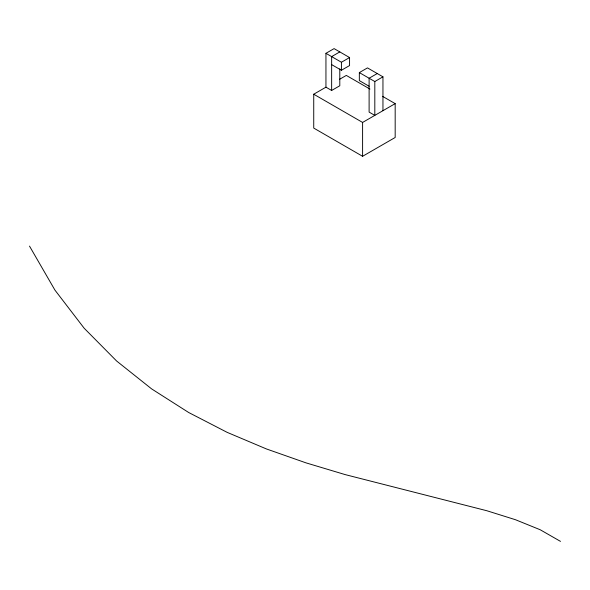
<?xml version="1.0" encoding="UTF-8"?>
<svg xmlns="http://www.w3.org/2000/svg" width="590" height="590" viewBox="0 0 590 590"><rect width="100%" height="100%" fill="white"/><g stroke="black" fill="none" stroke-linecap="round" stroke-linejoin="round"><path stroke-width="0.89" d="M382.563 96.347L395.175 103.626L395.175 137.485L362.599 156.291L313.733 128.082L313.733 94.223L325.945 87.173L325.945 53.314L334.095 48.616L349.568 57.547L349.568 65.564L341.418 70.262L331.646 64.62M339.796 51.905L331.646 56.611L331.646 90.462L325.945 87.173M325.945 53.314L341.418 62.252L349.568 57.547M339.434 79.385L346.308 75.417L369.952 89.068M369.111 86.251L359.34 80.609L359.34 72.592L367.481 67.894L382.954 76.825L382.954 110.684M331.646 90.462L339.796 85.764L339.796 68.831M377.253 73.536L369.111 78.234L369.111 112.093L374.812 115.382L374.812 81.531L359.34 72.592M374.812 81.531L382.954 76.825M313.733 94.223L362.599 122.44L395.175 103.626M560.5 541.384L540.204 529.754L515.439 519.709L486.794 510.726L345.202 474.611L305.996 462.862L266.444 448.953L227.143 432.352L188.682 412.513L151.637 388.906L116.606 360.999L84.186 328.254L54.951 290.132L29.5 246.096M362.599 122.44L362.599 156.291M341.418 62.252L341.418 70.262"/></g></svg>
